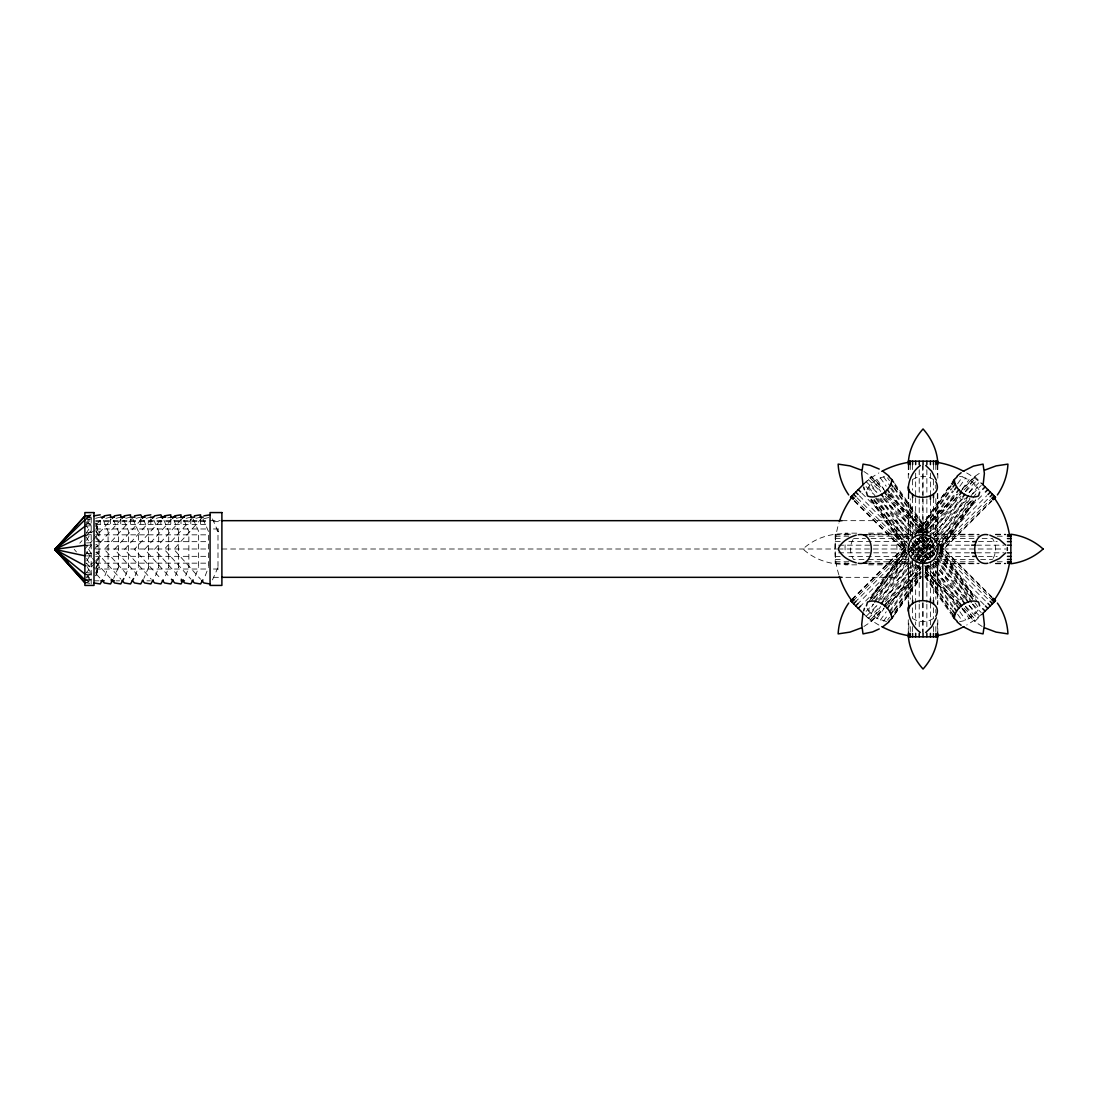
<?xml version="1.0" encoding="UTF-8"?>
<svg xmlns="http://www.w3.org/2000/svg" width="1098" height="1098" viewBox="0 0 1098 1098"><rect width="100%" height="100%" fill="white"/><g stroke="black" fill="none" stroke-linecap="round" stroke-linejoin="round"><path stroke-width="0.75" stroke-dasharray="5 3.75" d="M95.842 575.805L99.053 567.433M104.886 575.805L108.084 567.433M118.378 567.433L113.616 578.522M125.392 575.805L128.59 567.433M135.164 575.805L138.362 567.433M148.573 567.433L143.811 578.522M155.477 575.805L158.675 567.433M165.496 575.805L168.708 567.433M175.433 575.805L178.631 567.433M185.658 575.805L188.856 567.433M195.444 575.805L198.642 567.433M205.23 575.805L208.442 567.433M217.994 567.433L212.463 579.881M95.842 575.517L99.053 567.241M95.842 573.513L99.053 565.868M95.842 572.676L99.053 565.305M95.842 568.846L99.053 562.684M853.009 539.585C849.468 545.582 849.783 553.612 853.558 559.445L865.471 559.445M993.072 558.415C996.613 552.418 996.298 544.388 992.523 538.555L980.61 538.555M95.842 567.556L99.053 561.805M867.132 489.598C870.906 482.489 878.427 477.15 886.511 476.463M959.57 621.537C967.654 620.85 975.175 615.511 978.949 608.402L974.997 602.816M84.958 555.821L91.189 545.13L84.958 535.083L91.189 525.626L86.207 520.974M86.522 540.353L91.189 532.53L94.689 530.595M86.742 560.831L91.189 553.667L86.522 545.637M870.481 597.875L906.001 547.628M915.869 533.683L951.39 483.449M870.481 598.136L906.001 547.902M915.869 533.944L951.39 483.71M869.3 601.018L905.809 549.384M917.654 532.64L951.197 485.192M871.332 598.904L905.864 550.057M918.697 531.912L951.266 485.865M871.757 600.661L906.289 551.814M920.097 532.283L950.69 489.022M874.049 598.63L906.605 552.582M907.593 551.182L913.509 542.81M920.426 533.038L951.993 488.39M874.708 601.018L907.264 554.957M908.252 553.57L920.097 536.826M921.085 535.426L952.652 490.779M957.593 483.793L962.521 476.82L972.306 481.679L978.949 489.598M886.511 621.537L876.973 618.476L868.696 611.092L873.624 604.12M874.612 602.72L907.181 556.672M911.12 551.1L920.989 537.142M921.977 535.742L953.558 491.094M877.961 602.061L908.554 558.8M912.493 553.214L924.338 536.469M925.326 535.069L954.931 493.208M959.858 486.236L965.773 477.863M870.961 613.796L876.877 605.423M880.829 599.851L925.23 537.046M926.218 535.659L955.823 493.784M882.284 602.322L910.901 561.847M911.889 560.46L927.673 538.13M928.661 536.73L958.266 494.869M962.205 489.283L969.109 479.524M873.788 616.321L880.692 606.549M885.619 599.577L912.26 561.901M913.248 560.502L929.045 538.171M930.02 536.771L958.636 496.31M885.468 604.476L914.085 564.015M915.073 562.615L930.857 540.285M934.81 534.712L960.462 498.423M965.389 491.451L972.306 481.679M876.973 618.476L883.876 608.717M887.829 603.131L915.457 564.056M916.446 562.656L932.229 540.34M933.218 538.94L961.834 498.465M888.296 607.002L917.901 565.141M918.889 563.741L965.252 498.149M969.205 492.577L975.12 484.204M880.308 620.137L886.223 611.764M891.164 604.792L918.793 565.717M919.781 564.317L934.576 543.386M935.565 542L965.169 500.125M889.572 611.092L921.153 566.444M925.092 560.858L934.961 546.9M938.914 541.328L969.493 498.067M970.481 496.667L977.398 486.908M883.561 621.18L888.502 614.207M889.476 612.808L921.057 568.16M926.973 559.788L935.853 547.229M936.841 545.83L970.399 498.382M894.088 609.61L920.728 571.934M929.608 559.376L936.512 549.604M937.5 548.218L972.046 499.37M973.02 497.97L976.973 492.398M887.5 620.137L889.476 617.351M894.403 610.378L921.057 572.703M931.9 557.345L934.865 553.159M939.806 546.186L972.361 500.139M894.829 612.135L920.481 575.846M925.408 568.874L927.385 566.088M940.217 547.943L974.75 499.096M894.884 612.808L920.536 576.532M925.477 569.546L928.441 565.36M940.272 548.616L974.818 499.782M894.692 614.29L921.332 576.615M925.285 571.029L930.212 564.056M975.614 499.865L940.08 550.098L974.75 598.904M894.692 614.551L921.332 576.875M925.285 571.303L930.212 564.317M940.08 550.373L975.6 500.125M95.842 562.286L99.053 558.196M94.689 563.274L84.958 574.117L91.189 580.952L84.958 582.956L88.073 583.271M86.207 524.515L91.779 518.311M79.797 543.139L82.021 540.655M86.468 535.687L92.04 529.483M96.5 524.515L99.836 520.795M84.45 549.343L92.232 540.655M93.357 539.42L111.172 519.56M94.222 549.343L120.945 519.56M132.254 518.311L104.42 549.343L130.031 578.001M95.842 560.653L99.053 557.084M141.244 519.56L114.535 549.343L140.132 578.001M151.277 519.56L124.554 549.439L151.277 579.236M160.102 520.795L134.491 549.343L160.102 578.001M171.425 519.56L144.703 549.343L170.314 578.001M181.225 519.56L154.502 549.343L180.099 578.001M192.123 518.311L164.288 549.343L191.011 579.236M201.675 518.311L173.841 549.343L200.563 579.236M218.173 529.167L216.992 530.485L218.406 531.844L218.406 529.222M86.001 522.799L91.189 517.117L86.522 516.156M863.646 484.204L871.387 476.463L883.437 488.514M851.705 599.453L907.181 543.99M919.232 531.926L956.619 494.553M962.644 488.514L974.695 476.463L982.188 471.481M852.062 599.81L906.33 545.541M919.589 532.283L958.17 493.702M959.378 492.494L975.051 476.82M853.105 600.853L906.166 547.792M921.84 532.118L958.019 495.953M964.044 489.914L976.095 477.863M854.766 602.514L905.411 551.869M911.436 545.843L921.085 536.195M922.293 534.987L960.874 496.406M965.705 491.575L977.755 479.524M856.934 604.669L907.579 554.023M908.773 552.829L924.461 537.142M929.279 532.324L963.042 498.561M969.067 492.535L979.924 481.679M859.446 607.194L908.883 557.757M910.091 556.549L928.181 538.459M932.998 533.642L966.762 499.878M972.787 493.853L981.228 485.412M874.214 597.834L910.379 561.654L910.256 599.302M915.21 556.837L930.884 541.163M935.702 536.346L971.881 500.166M866.061 611.394L873.294 604.147M878.112 599.33L913.083 564.358M917.901 559.541L933.588 543.867M934.782 542.659L984.22 493.222M866.171 616.321L877.014 605.465M883.053 599.439L916.803 565.676M921.634 560.858L934.892 547.586M936.1 546.379L986.745 495.733M868.326 618.476L880.39 606.425M885.208 601.594L921.387 565.429M922.581 564.221L934.645 552.157M940.67 546.131L988.9 497.902M869.987 620.137L882.051 608.086M888.076 602.047L920.632 569.491M939.915 550.208L990.561 499.563M871.03 621.18L884.288 607.921M885.496 606.714L920.467 571.742M939.764 552.459L991.604 500.606M863.893 626.519L871.387 621.537L883.437 609.486M889.476 603.447L920.824 572.099M938.914 554.01L991.961 500.963M962.644 609.486L974.695 621.537L981.598 614.633M86.207 577.822L91.189 573.156L86.742 566.403M94.689 561.531L91.189 564.125L86.522 563.809M86.207 518.887L91.189 515.209L84.958 515.827M86.207 517.968L91.189 514.838L91.189 583.958M912.603 479.524C918.779 475.489 927.302 475.489 933.478 479.524M933.478 618.476C927.302 622.511 918.779 622.511 912.603 618.476M95.842 554.463L99.053 552.857M95.842 552.651L99.053 551.621M86.522 518.338L91.189 517.117M95.553 518.338L100.234 517.117M105.847 518.338L110.514 517.117M116.059 518.338L120.739 517.117M125.845 518.338L130.511 517.117M136.042 518.338L140.709 517.117M146.144 518.338L150.824 517.117M156.177 518.338L160.843 517.117M167.665 517.927L170.78 517.117M176.325 518.338L181.005 517.117M186.111 518.338L190.791 517.117M195.911 518.338L200.577 517.117M203.899 518.75L210.13 517.117M86.522 515.58L91.189 514.838M84.958 516.197L91.189 515.209M850.566 534.232C833.506 532.146 815.649 537.265 802.981 549C815.649 560.735 833.506 565.854 850.566 563.768M86.522 519.587L91.189 518.929M84.958 526.313L91.189 525.626M86.522 532.901L91.189 532.53L94.689 535.508M86.522 534.973L91.189 534.657M86.522 542.92L91.189 542.769M84.958 545.253L91.189 545.13M95.704 520.672L208.346 520.672M210.061 520.672L220.204 520.672M842.07 520.672L896.901 520.672L896.901 577.328L842.07 577.328M95.704 521.646L208.346 521.646M213.437 521.646L220.204 521.646M86.522 523.938L91.189 523.938M95.704 524.473L208.346 524.473M95.704 528.975L208.346 528.975M213.437 528.975L220.204 528.975M856.769 533.161L845.062 533.161L845.062 537.8M868.477 533.161L896.901 533.161M869.328 534.232L911.985 534.232M934.096 534.232L978.469 534.232M995.515 534.232L1005.741 534.232M95.704 534.836L208.346 534.836M835.221 534.74L850.566 534.74M865.348 534.74L912.987 534.74M933.094 534.74L979.334 534.74M995.515 534.74L1005.741 534.74M835.221 536.208L848.864 536.208M869.328 536.208L912.095 536.208M933.986 536.208L979.924 536.208M997.217 536.208L1005.741 536.208M835.221 538.555L842.042 538.555M853.558 538.555L865.471 538.555M871.03 538.555L910.256 538.555M916.514 538.555L977.755 538.555M95.704 541.671L208.346 541.671M835.221 541.616L840.341 541.616M848.864 541.616L908.046 541.616M913.66 541.616L932.422 541.616M938.035 541.616L974.393 541.616M978.469 541.616L997.217 541.616M838.639 545.184L905.301 545.184M911.862 545.184L969.946 545.184M976.506 545.184L1004.039 545.184M95.704 549L208.346 549M221.892 549L836.498 549M838.213 549L1005.741 549M838.639 552.816L905.301 552.816M911.862 552.816L973.35 552.816M976.506 552.816L1004.039 552.816M95.704 556.329L208.346 556.329M835.221 556.384L840.341 556.384M848.864 556.384L908.046 556.384M913.66 556.384L932.422 556.384M938.035 556.384L972.059 556.384M978.469 556.384L997.217 556.384M835.221 559.445L842.042 559.445M868.326 559.445L910.256 559.445M916.514 559.445L975.051 559.445M980.61 559.445L992.523 559.445M835.221 561.792L848.864 561.792M866.171 561.792L912.095 561.792M933.986 561.792L976.52 561.792M997.217 561.792L1005.741 561.792M95.704 563.164L208.346 563.164M835.221 563.26L850.566 563.26M868.449 563.26L912.987 563.26M933.094 563.26L979.334 563.26M995.515 563.26L1005.741 563.26M869.328 563.768L911.985 563.768M934.096 563.768L978.469 563.768M995.515 563.768L1005.741 563.768M856.769 564.839L845.062 564.839L845.062 560.2M868.477 564.839L896.901 564.839M95.704 569.025L208.346 569.025M213.437 569.025L220.204 569.025M213.437 577.328L220.204 577.328M94.003 580.815L99.122 580.815M116.182 580.815L119.6 580.815M146.912 580.815L150.316 580.815M86.522 553.57L91.189 553.667M86.522 555.876L91.189 556.013M84.958 565.772L91.189 566.266L94.689 568.201M86.522 572.648L91.189 573.156M86.522 574.295L91.189 574.844M959.57 476.463L962.521 476.82M86.522 579.209L91.189 579.868M84.958 580.032L91.189 580.952M84.958 582.599L89.638 583.34M95.842 546.131L99.053 547.175M95.842 544.334L99.053 545.939M863.893 471.481L871.387 476.463M982.188 626.519L974.695 621.537M84.958 578.989L91.189 583.587M974.695 476.463L982.435 484.204M889.476 494.553L926.849 531.926M938.914 543.99L993.168 598.245M871.03 476.82L886.704 492.494M887.911 493.702L926.492 532.283M939.764 545.541L992.812 598.602M869.987 477.863L882.051 489.914M888.076 495.953L924.241 532.118M939.915 547.792L992.976 600.853M868.326 479.524L880.39 491.575M885.208 496.406L923.789 534.987M924.996 536.195L934.645 545.843M940.67 551.869L991.316 602.514M866.171 481.679L877.014 492.535M883.053 498.561L916.803 532.324M921.634 537.142L937.308 552.829M938.515 554.023L987.953 603.461M866.061 486.606L873.294 493.853M878.112 498.67L913.083 533.642M917.901 538.459L935.99 556.549M937.198 557.757L986.635 607.194M874.214 500.166L910.379 536.346L910.256 498.698M915.21 541.163L930.884 556.837M935.702 561.654L971.881 597.834M861.861 493.222L911.299 542.659M912.507 543.867L928.181 559.541M932.998 564.358L966.762 598.122M972.787 604.147L981.228 612.588M859.336 495.733L909.981 546.379M911.189 547.586L924.461 560.858M929.279 565.676L963.042 599.439M969.067 605.465L979.924 616.321M857.181 497.902L905.411 546.131M911.436 552.157L923.5 564.221M924.708 565.429L960.874 601.594M965.705 606.425L977.755 618.476M855.52 499.563L906.166 550.208M925.449 569.491L958.019 602.047M964.044 608.086L976.095 620.137M854.477 500.606L906.33 552.459M925.614 571.742L960.585 606.714M961.793 607.921L975.051 621.18M854.12 500.963L907.181 554.01M925.257 572.099L956.619 603.447M864.483 614.633L871.387 621.537M95.842 538.13L99.053 541.698M96.446 551.937L120.945 579.236M86.673 551.937L94.469 560.625M95.581 561.86L110.047 578.001M76.448 551.937L74.225 549.343M86.468 563.096L92.04 569.313M96.5 574.268L99.836 578.001M86.207 574.268L91.779 580.471M95.842 536.51L99.053 540.587M84.958 523.938L91.189 532.53M894.692 483.449L930.212 533.944M940.08 547.628L975.614 598.136M894.884 485.192L928.441 532.64M940.272 549.384L976.781 601.018M894.829 485.865L927.385 531.912M887.5 477.863L889.476 480.649M894.403 487.622L925.985 532.283M929.937 537.855L932.888 542.055M939.806 551.814L974.338 600.661M894.088 488.39L925.669 533.038M929.608 538.624L938.488 551.182M939.476 552.582L974.008 601.416M883.561 476.82L890.464 486.592M891.452 487.979L923.034 532.64M926.973 538.212L937.829 553.57M938.817 554.957L971.387 601.018M890.56 488.294L924.104 535.742M925.092 537.142L934.961 551.1M938.914 556.672L971.469 602.72M972.457 604.12L977.398 611.092M880.308 477.863L886.223 486.236M891.164 493.208L920.769 535.069M921.744 536.469L936.553 557.4M937.541 558.8L967.132 600.661M890.272 493.784L919.863 535.659M920.851 537.046L965.252 599.851M969.205 605.423L975.12 613.796M876.973 479.524L883.876 489.283M887.829 494.869L917.42 536.73M918.408 538.13L934.206 560.46M935.194 561.847L963.797 602.322M887.445 496.31L916.061 536.771M917.05 538.171L930.857 557.715M934.81 563.288L960.462 599.577M965.389 606.549L972.306 616.321M873.788 481.679L880.692 491.451M885.619 498.423L914.236 538.898M915.224 540.285L931.008 562.615M931.996 564.015L960.613 604.476M884.261 498.465L912.877 538.94M913.852 540.34L929.649 562.656M930.637 564.056L958.266 603.131M962.205 608.717L969.109 618.476M870.961 484.204L876.877 492.577M880.829 498.149L927.206 563.741M928.194 565.141L956.811 605.602M879.937 498.739L908.554 539.2M912.493 544.786L926.314 564.317M927.302 565.717L954.931 604.792M959.858 611.764L965.773 620.137M868.696 486.908L875.6 496.667M876.588 498.067L907.181 541.328M911.12 546.9L920.989 560.858M924.941 566.444L954.533 608.306M875.696 498.382L909.24 545.83M910.228 547.229L920.097 561.174M925.024 568.16L952.652 607.221M957.593 614.207L962.521 621.18M874.049 499.37L908.581 548.218M909.569 549.604L913.509 555.19M925.353 571.934L952.982 611.01M873.72 500.139L906.289 546.186M925.038 572.703L950.69 608.978M871.332 499.096L905.864 547.943M918.697 566.088L920.673 568.874M924.612 574.46L952.24 613.521M871.277 499.782L905.809 548.616M917.654 565.36L920.604 569.546M925.545 576.532L951.197 612.808M870.481 499.865L906.001 550.373M915.869 564.056L920.797 571.303M924.749 576.615L951.39 614.551M86.522 558.429L91.189 566.266M867.132 608.402L868.696 611.092M212.463 518.915L217.994 531.35L217.994 567.488M202.91 518.915L208.442 531.35L208.442 567.488M193.111 518.915L198.642 531.35L198.642 567.488M184.107 520.274L188.856 531.35L188.856 567.488M173.882 520.274L178.631 531.35L178.631 567.488M163.945 520.274L168.708 531.35L168.708 567.488M153.926 520.274L158.675 531.35L158.675 567.488M143.811 520.274L148.573 531.35L148.573 567.488M132.844 518.915L138.362 531.35L138.362 567.488M123.841 520.274L128.59 531.35L128.59 567.488M113.616 520.274L118.378 531.35L118.378 567.488M103.336 520.274L108.084 531.35L108.084 567.488M95.842 531.24L99.053 536.991M95.842 529.95L99.053 536.112M95.842 526.107L99.053 533.491M95.842 525.283L99.053 532.928M95.842 523.266L99.053 531.556M95.842 522.977L99.053 531.35L99.053 567.488M937.802 464.591L937.802 478.234M937.802 493.578L937.802 541.341M937.802 556.659L937.802 604.422M937.802 619.766L937.802 633.409M937.308 464.591L937.308 474.816M937.308 493.578L937.308 539.626M937.308 558.374L937.308 604.422M937.308 623.184L937.308 633.409M935.825 464.591L935.825 471.413M935.825 485.055L935.825 488.486M935.825 498.698L935.825 536.359M935.825 561.641L935.825 599.302M935.825 609.514L935.825 612.945M935.825 626.587L935.825 633.409M933.478 464.591L933.478 471.413M933.478 479.936L933.478 490.175M933.478 497.682L933.478 535.659M933.478 543.03L933.478 554.97M933.478 562.341L933.478 603.722M933.478 607.825L933.478 618.064M933.478 626.587L933.478 633.409M930.431 473.114L930.431 494.869M930.431 500.4L930.431 600.359M930.431 603.131L930.431 624.886M926.863 469.711L926.863 497.229M926.863 498.931L926.863 536.359M926.863 537.814L926.863 563.59M926.863 565.045L926.863 602.473M926.863 604.174L926.863 628.289M923.047 464.591L923.047 498.698M923.047 499.041L923.047 561.998M923.047 602.72L923.047 633.409M922.787 465.621L922.787 495.157M922.787 496.818L922.787 561.984M922.787 602.816L922.787 632.352M919.218 469.711L919.218 497.229M919.218 498.931L919.218 536.359M919.218 537.814L919.218 563.59M919.218 565.045L919.218 602.473M919.218 604.174L919.218 628.289M915.663 473.114L915.663 496.996M915.663 497.641L915.663 537.91M915.663 539.104L915.663 562.3M915.663 563.494L915.663 603.131M915.663 604.422L915.663 624.886M912.603 464.591L912.603 471.413M912.603 479.936L912.603 490.175M912.603 497.682L912.603 537.361M912.603 544.169L912.603 553.831M912.603 560.639L912.603 600.318M912.603 607.825L912.603 618.064M912.603 626.587L912.603 633.409M910.256 464.591L910.256 471.413M910.256 626.587L910.256 633.409M908.787 464.591L908.787 474.816M908.787 493.578L908.787 539.626M908.787 558.374L908.787 606.7M908.787 623.184L908.787 633.409M908.279 464.591L908.279 478.234M908.279 493.578L908.279 541.341M908.279 556.659L908.279 604.422M908.279 619.766L908.279 633.409M845.062 544.896L845.062 553.104M835.221 534.232L835.221 563.768M200.577 518.819L200.577 523.938M190.791 518.819L190.791 523.938M181.005 518.819L181.005 523.938M170.78 518.819L170.78 523.938M160.843 520.521L160.843 523.938M150.824 518.819L150.824 523.938M140.709 518.819L140.709 523.938M130.511 518.819L130.511 523.938M120.739 518.819L120.739 523.938M110.514 518.819L110.514 523.938M100.234 520.521L100.234 523.938M981.324 614.455A87.813 87.813 0 0 1 966.693 625.05M878.88 625.05A87.813 87.813 0 0 1 864.25 614.455M838.858 574.858A87.813 87.813 0 0 1 838.858 523.128M864.25 483.532A87.813 87.813 0 0 1 878.88 472.936M966.693 472.936A87.813 87.813 0 0 1 981.324 483.532"/><path stroke-width="1.5" d="M866.404 605.876L867.516 602.061C877.412 597.71 891.549 607.921 891.741 618.476L888.968 621.18M979.69 492.124L978.565 495.939C968.669 500.29 954.546 490.079 954.354 479.524L957.113 476.82M987.843 534.74C970.399 531.308 970.399 566.692 987.843 563.26M908.279 464.591C908.375 451.429 914.36 438.678 923.047 428.947C931.722 438.678 937.706 451.429 937.802 464.591M937.802 633.409C937.706 646.571 931.722 659.322 923.047 669.053C914.36 659.322 908.375 646.571 908.279 633.409M908.279 490.298C908.046 480.814 912.603 471.083 920.357 465.483M920.357 632.517C911.875 626.368 907.072 615.305 908.787 604.998M862.959 613.315L861.71 624.556L863.014 633.889L872.581 631.926L879.251 628.921M983.135 484.685L984.384 473.444L983.067 464.111L973.514 466.074L963.275 471.22M866.404 492.124L867.516 495.939C877.412 500.29 891.549 490.079 891.741 479.524L888.968 476.82M957.113 621.18L954.354 618.476C954.546 607.921 968.669 597.71 978.565 602.061L979.69 605.876M863.632 610.845L864.455 608.416M936.306 617.79L931.612 626.807L925.738 632.517M1007.305 550.386L1007.305 547.614M102.553 579.881L100.234 583.958L94.003 582.956M112.847 579.881L110.514 583.958L104.283 582.956L102.059 580.471M123.841 578.522L120.739 583.958L114.508 582.956L111.172 579.236M133.613 578.522L130.511 583.958L124.28 582.956L122.056 580.471M143.042 579.881L140.709 583.958L134.478 582.956L132.254 580.471M153.144 579.881L150.824 583.958L144.593 582.956L142.369 580.471M163.177 579.881L160.843 583.958L154.612 582.956L152.389 580.471M173.113 579.881L170.78 583.958L164.549 582.956L162.326 580.471M183.325 579.881L181.005 583.958L174.774 582.956L171.425 579.236M193.111 579.881L190.791 583.958L184.56 582.956L181.225 579.236M202.91 579.881L200.577 583.958L194.346 582.956L192.123 580.471M908.787 608.402C914.058 594.498 944.527 600.675 935.825 616.321M848.713 603.063C842.372 612.08 838.666 622.895 838.145 633.889L850.003 632.105L861.244 627.919M997.368 494.937C1003.709 485.92 1007.415 475.105 1007.937 464.111L996.078 465.895L984.851 470.081M952.378 482.31L954.354 479.524M952.24 484.479L954.217 481.679M952.982 486.99L954.958 484.204M954.533 489.694L956.509 486.908M956.811 492.398L958.774 489.598M881.296 603.722L883.272 600.922M959.625 494.91L961.601 492.124M884.48 605.876L886.457 603.09M962.822 497.078L964.785 494.278M887.308 608.402L889.284 605.602M966.158 498.739L968.12 495.939M891.123 613.796L893.099 611.01M891.741 618.476L893.703 615.69M84.958 582.956L54.9 549.453L84.958 515.827M102.059 518.311L104.283 515.827L110.514 514.838L110.514 517.117M112.284 518.311L114.508 515.827L120.739 514.838L120.739 517.117M122.056 518.311L124.28 515.827L130.511 514.838L130.511 517.117M142.369 518.311L144.593 515.827L150.824 514.838M152.389 518.311L154.612 515.827L160.843 514.838L162.394 517.556M162.326 518.311L164.549 515.827L170.78 514.838L170.78 517.117M172.537 518.311L174.774 515.827L181.005 514.838L181.005 517.117M182.337 518.311L184.56 515.827L190.791 514.838L190.791 517.117M1005.672 552.912L999.317 558.58L989.861 562.835M84.958 565.772L54.9 549.425L84.958 516.197M84.958 555.821L54.9 549.412L68.131 535.893M850.511 497.339L863.646 484.204M850.854 601.018L853.27 598.602M851.897 602.061L854.313 599.645M853.558 603.722L855.973 601.306M855.726 605.876L858.142 603.461M858.238 608.402L860.654 605.986M982.724 489.31L985.139 486.908M985.428 492.014L987.843 489.598M987.953 494.539L990.355 492.124M990.108 496.694L992.523 494.278M991.769 498.355L994.184 495.939M992.812 499.398L995.227 496.982M993.168 499.755L995.584 497.339L982.435 484.204M982.435 613.796L995.584 600.661L993.168 598.245M84.958 545.253L54.9 549.384L84.958 519.807M908.279 486.908C909.817 503.858 945.145 498.533 935.825 481.679M957.168 476.024L961.148 472.703M888.913 621.976L882.806 626.78M84.958 535.083L54.9 549.371L58.825 546.035M54.9 549.357L59.416 546.9L54.9 549.371L84.958 526.313M858.238 563.26C875.682 566.692 875.682 531.308 858.238 534.74M856.22 535.165C848.878 537.293 841.343 541.739 838.145 549C841.343 556.261 848.878 560.707 856.22 562.835M94.003 515.827L100.234 514.838M134.478 515.827L140.709 514.838L142.26 517.556M194.346 515.827L200.577 514.838L200.577 517.117M203.899 515.827L210.13 514.838M908.279 461.187L937.802 461.187M100.824 517.185L104.241 517.185M111.063 517.185L114.48 517.185M121.302 517.185L124.719 517.185M131.554 517.185L134.958 517.185M141.793 517.185L145.197 517.185M150.316 517.185L153.734 517.185M160.555 517.185L165.688 517.185M170.808 517.185L175.927 517.185M181.046 517.185L184.45 517.185M191.285 517.185L194.703 517.185M199.822 517.185L203.226 517.185M221.892 520.672L842.07 520.672M863.646 534.74L867.049 534.74M1007.456 534.74L1010.86 534.74M1007.456 536.208L1010.86 536.208M1007.456 538.555L1010.86 538.555M972.691 541.616L976.095 541.616M1007.456 541.616L1010.86 541.616M971.648 545.184L975.051 545.184M1007.456 545.184L1010.86 545.184M971.648 552.816L975.051 552.816M1007.456 552.816L1010.86 552.816M972.691 556.384L976.095 556.384M1007.456 556.384L1010.86 556.384M1007.456 559.445L1010.86 559.445M1007.456 561.792L1010.86 561.792M863.646 563.26L867.049 563.26M1007.456 563.26L1010.86 563.26M221.892 577.328L842.07 577.328M100.824 580.815L104.241 580.815M111.063 580.815L114.48 580.815M181.046 580.815L184.45 580.815M908.279 636.813L937.802 636.813M210.13 583.958L203.899 582.956L201.675 580.471M989.861 535.165L999.317 539.42L1005.672 545.088M861.244 470.081L850.003 465.895L838.145 464.111C838.666 475.105 842.372 485.92 848.713 494.937M984.851 627.919L996.078 632.105L1007.937 633.889C1007.415 622.895 1003.709 612.08 997.368 603.063M879.251 469.079L870.247 465.36L863.014 464.111L861.71 473.444L862.959 484.685M963.275 626.78L973.514 631.926L983.067 633.889L984.384 624.556L983.135 613.315M882.806 471.22L888.913 476.024M925.738 465.483L931.612 471.193L936.306 480.21M84.958 582.599L54.9 549.453L60.129 553.433M961.148 625.297L957.168 621.976M84.958 580.032L54.9 549.439L84.958 574.117M54.9 549.439L60.912 555.355M64.521 558.896L68.131 562.437M992.812 598.602L995.227 601.018M991.769 599.645L994.184 602.061M990.108 601.306L992.523 603.722M987.953 603.461L990.355 605.876M985.428 605.986L987.843 608.402M982.724 608.69L985.139 611.092M858.238 489.598L860.654 492.014M855.726 492.124L858.142 494.539M853.558 494.278L855.973 496.694M851.897 495.939L854.313 498.355M850.854 496.982L853.27 499.398M850.511 600.661L863.646 613.796M891.741 479.524L893.703 482.31M891.123 484.204L893.099 486.99M966.158 599.261L968.12 602.061M887.308 489.598L889.284 492.398M962.822 600.922L964.785 603.722M884.48 492.124L886.457 494.91M959.625 603.09L961.601 605.876M881.296 494.278L883.272 497.078M956.811 605.602L958.774 608.402M954.533 608.306L956.509 611.092M952.982 611.01L954.958 613.796M952.24 613.521L954.217 616.321M952.378 615.69L954.354 618.476M863.632 487.155L864.455 489.584M937.308 461.187L937.308 464.591M937.308 633.409L937.308 636.813M935.825 461.187L935.825 464.591M935.825 633.409L935.825 636.813M933.478 461.187L933.478 464.591M933.478 494.278L933.478 497.682M933.478 600.318L933.478 603.722M933.478 633.409L933.478 636.813M930.431 461.187L930.431 464.591M930.431 495.939L930.431 499.343M930.431 598.657L930.431 602.061M930.431 633.409L930.431 636.813M926.863 461.187L926.863 464.591M926.863 633.409L926.863 636.813M923.047 461.187L923.047 464.591M923.047 633.409L923.047 636.813M922.787 561.984L922.787 599.508M919.218 461.187L919.218 464.591M919.218 633.409L919.218 636.813M915.663 461.187L915.663 464.591M915.663 633.409L915.663 636.813M912.603 461.187L912.603 464.591M912.603 494.278L912.603 497.682M912.603 600.318L912.603 603.722M912.603 633.409L912.603 636.813M910.256 461.187L910.256 464.591M910.256 633.409L910.256 636.813M908.787 461.187L908.787 464.591M908.787 489.598L908.787 493.002M908.787 633.409L908.787 636.813M908.279 607.702L908.279 611.092M1009.625 562.094A87.813 87.813 0 0 1 993.443 601.128M963.838 626.629A87.813 87.813 0 0 1 935.88 635.824M909.693 635.824A87.813 87.813 0 0 1 881.735 626.629M852.117 601.128A87.813 87.813 0 0 1 839.352 576.423M839.352 521.564A87.813 87.813 0 0 1 851.156 498.19M881.735 471.358A87.813 87.813 0 0 1 909.693 462.148M935.88 462.148A87.813 87.813 0 0 1 963.838 471.358M994.417 498.19A87.813 87.813 0 0 1 1009.625 535.893M908.787 545.184C903.174 563.315 933.094 571.331 937.308 552.816C942.908 534.685 913.001 526.669 908.787 545.184M1043.1 549C1034.22 557.098 1022.787 562.327 1010.86 563.768L1010.86 534.232C1022.787 535.673 1034.22 540.902 1043.1 549M94.003 512.574L84.875 512.574L84.875 585.426L94.003 585.426L94.003 512.574M221.892 512.574L210.061 512.574L210.061 585.426L221.892 585.426L221.892 512.574"/></g></svg>
